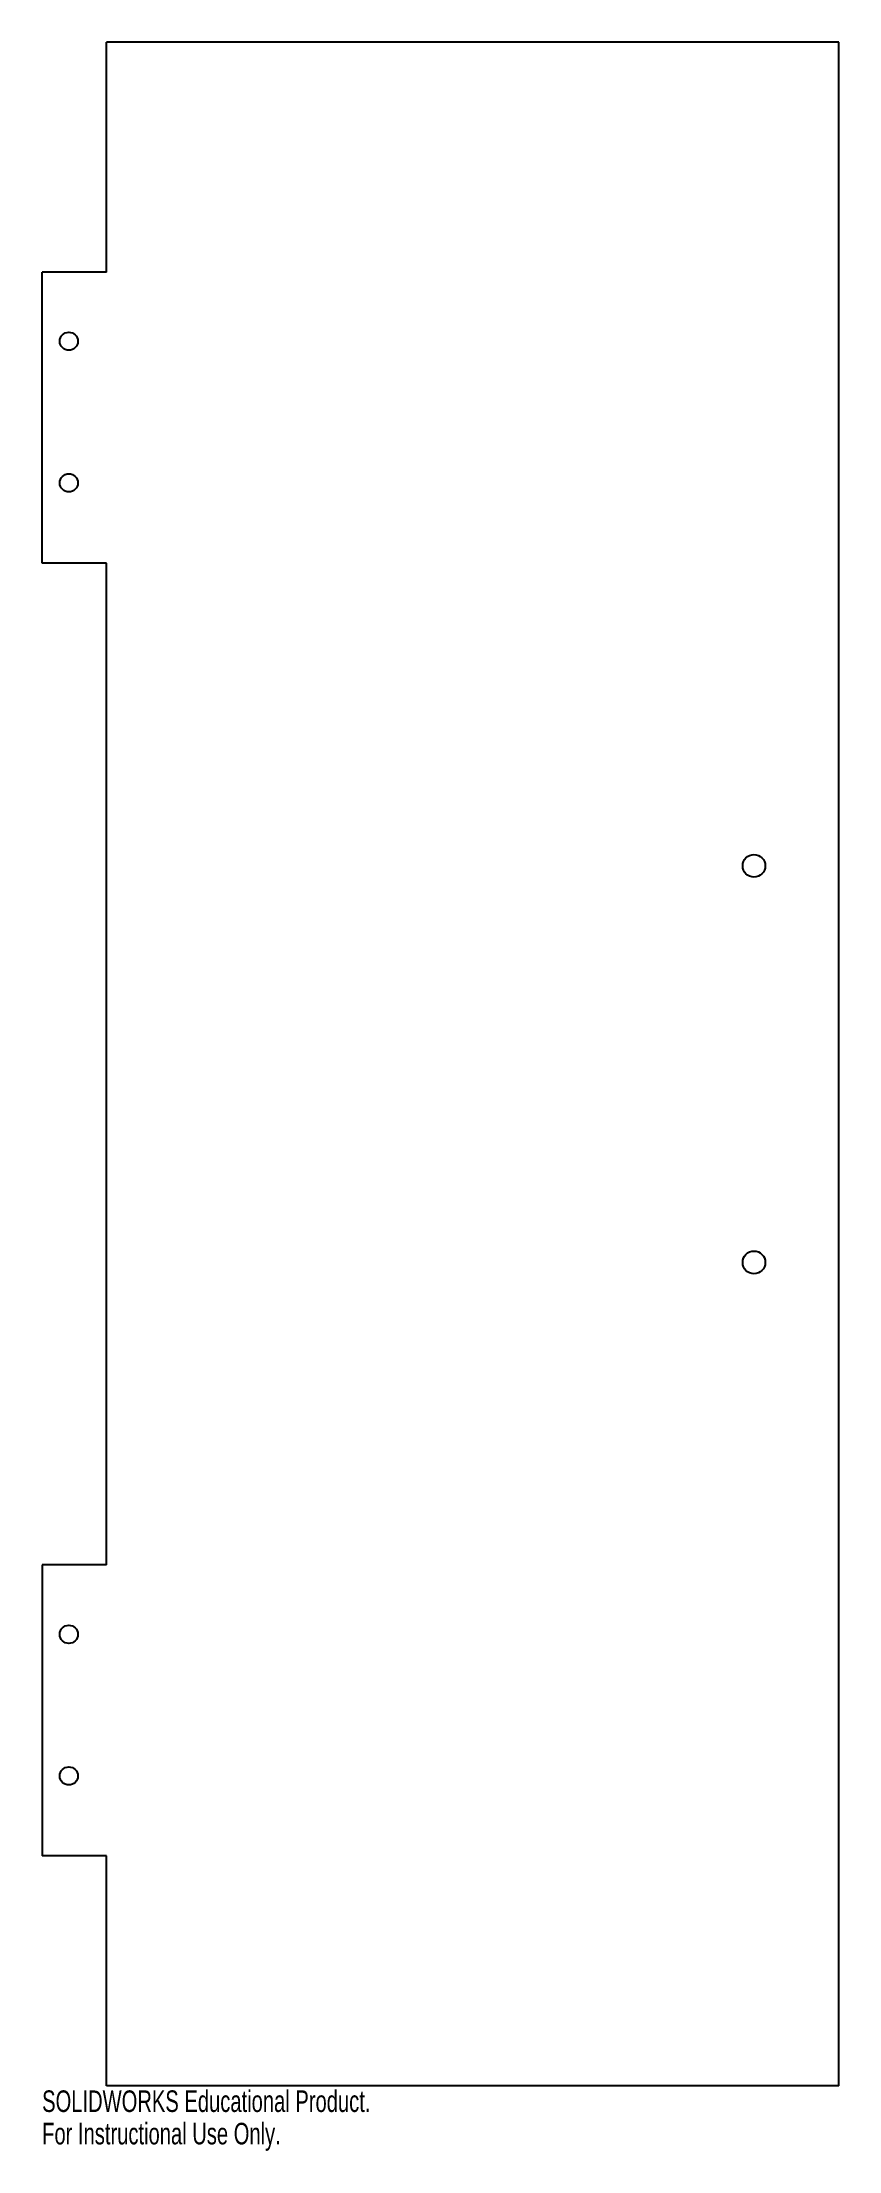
# Model space of a CAD drawing. Header units: inches. Extents: x -7 to 0, y -0.6 to 18.
import ezdxf

# ---------------------------------------------------------------- set-up
doc = ezdxf.new("R2010")
doc.units = ezdxf.units.IN
doc.header["$MEASUREMENT"] = 0
doc.styles.add('SLDTEXTSTYLE0', font='TXT', dxfattribs={"width": 0.7})

msp = doc.modelspace()

# ---------------------------------------------------------------- linework, layer by layer
at = {"color": 7, "linetype": 'Continuous', "lineweight": 25}
for p, q in [((-6.47, 16.01), (-6.47, 18.04)), ((0, 18.04), (-6.47, 18.04)), ((0, 0), (0, 18.04)), ((-7.04, 13.44), (-7.04, 16.01)), ((-6.47, 16.01), (-7.04, 16.01)), ((-6.47, 13.44), (-7.04, 13.44)), ((-6.47, 4.6), (-6.47, 13.44)), ((-7.04, 4.6), (-7.04, 2.03)), ((-6.47, 4.6), (-7.04, 4.6)), ((-6.47, 2.03), (-7.04, 2.03)), ((-6.47, 0), (-6.47, 2.03)), ((0, 0), (-6.47, 0))]:
    msp.add_line(p, q, dxfattribs=at)
for centre, radius in [((-6.804, 15.4), 0.08), ((-6.804, 14.15), 0.08), ((-0.75, 10.769), 0.1), ((-0.75, 7.269), 0.1), ((-6.804, 3.986), 0.08), ((-6.804, 2.736), 0.08)]:
    msp.add_circle(centre, radius, dxfattribs=at)

# ---------------------------------------------------------------- texts
at = {"color": 7, "linetype": 'Continuous', "char_height": 0.1903, "attachment_point": 1, "style": 'SLDTEXTSTYLE0'}
for s, insert in [('SOLIDWORKS Educational Product.', (-7.04, -0.04)), ('For Instructional Use Only.', (-7.04, -0.326))]:
    msp.add_mtext(s, dxfattribs=dict(at, insert=insert))

doc.saveas('drawing.dxf')
